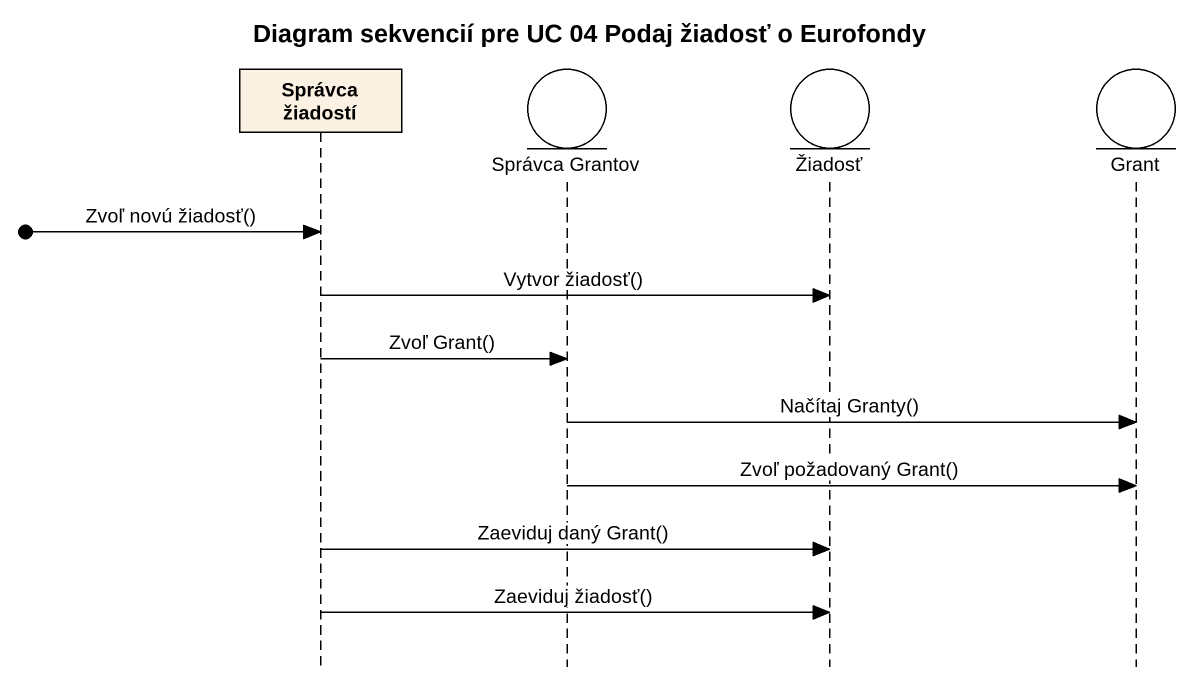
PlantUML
@startuml
title Diagram sekvencií pre UC 04 Podaj žiadosť o Eurofondy
hide footbox
participant "Správca žiadostí" as Správca_žiadostí
entity "Správca Grantov" as Správca_Grantov
entity Žiadosť
entity Grant

[o-> Správca_žiadostí : Zvoľ novú žiadosť()
Správca_žiadostí -> Žiadosť : Vytvor žiadosť()
Správca_žiadostí -> Správca_Grantov : Zvoľ Grant()
Správca_Grantov -> Grant : Načítaj Granty()
Správca_Grantov -> Grant : Zvoľ požadovaný Grant()
Správca_žiadostí -> Žiadosť : Zaeviduj daný Grant()
Správca_žiadostí -> Žiadosť : Zaeviduj žiadosť()
@enduml
